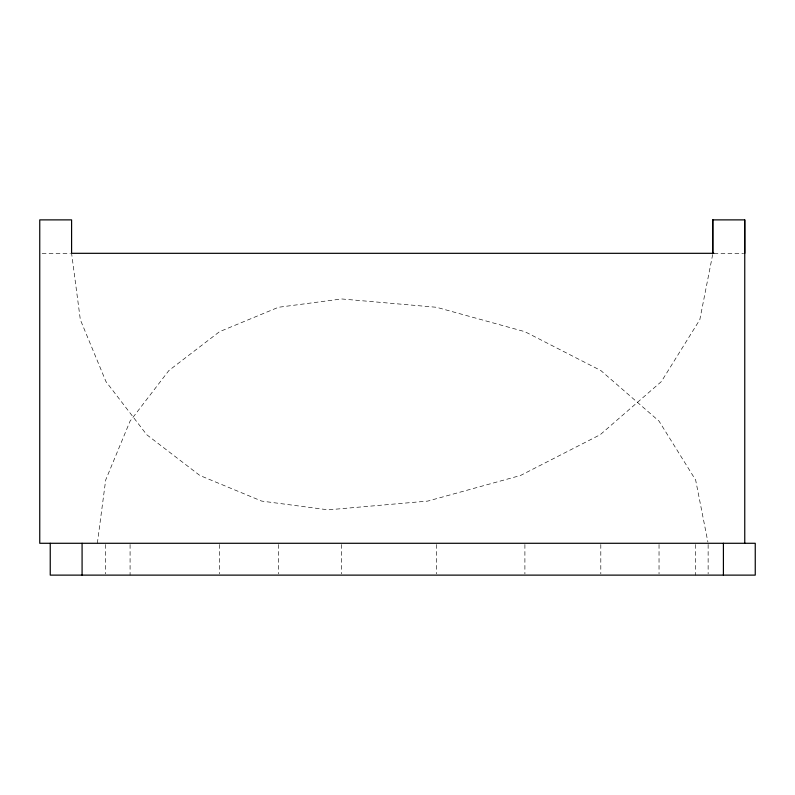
<?xml version="1.0" encoding="UTF-8"?>
<svg xmlns="http://www.w3.org/2000/svg" width="795" height="795" viewBox="0 0 795 795"><rect width="100%" height="100%" fill="white"/><g stroke="black" fill="none" stroke-linecap="round" stroke-linejoin="round"><path stroke-width="0.6" stroke-dasharray="3.98 2.98" d="M97.348 543.283L105.675 480.041L130.082 421.121L168.908 370.52L219.509 331.694L278.429 307.287L341.671 298.96L436.515 307.287L524.899 331.694L600.801 370.52L659.035 421.121L695.655 480.041L707.898 542.061M712.678 254.519L699.809 319.709L661.361 381.58L600.215 434.706L520.516 475.48L427.71 501.098L328.126 509.843L261.724 501.098L199.853 475.48L146.727 434.706L105.964 381.58L80.335 319.709L71.59 253.317M42.105 253.317L70.507 253.317M713.999 253.317L743.583 253.317M708.136 544.505L708.136 573.901M695.655 544.505L695.655 575.123M659.035 544.505L659.035 573.901M600.801 544.505L600.801 573.901M524.899 544.505L524.899 573.901M436.515 544.505L436.515 573.901M341.671 544.505L341.671 573.901M278.429 544.505L278.429 573.901M219.509 544.505L219.509 573.901M130.082 544.505L130.082 575.123M105.675 544.505L105.675 573.901"/><path stroke-width="1.19" d="M713.999 253.317L71.59 253.317L71.59 219.877L39.75 219.877L39.75 543.283L755.25 543.283L755.25 575.123L50.244 575.123L50.244 543.283M744.756 253.317L744.716 219.877M744.756 543.283L744.756 219.877L712.628 219.877L712.628 253.317M723.41 543.283L723.41 575.123M712.916 219.877L712.916 253.317M82.084 543.283L82.084 575.123"/></g></svg>
